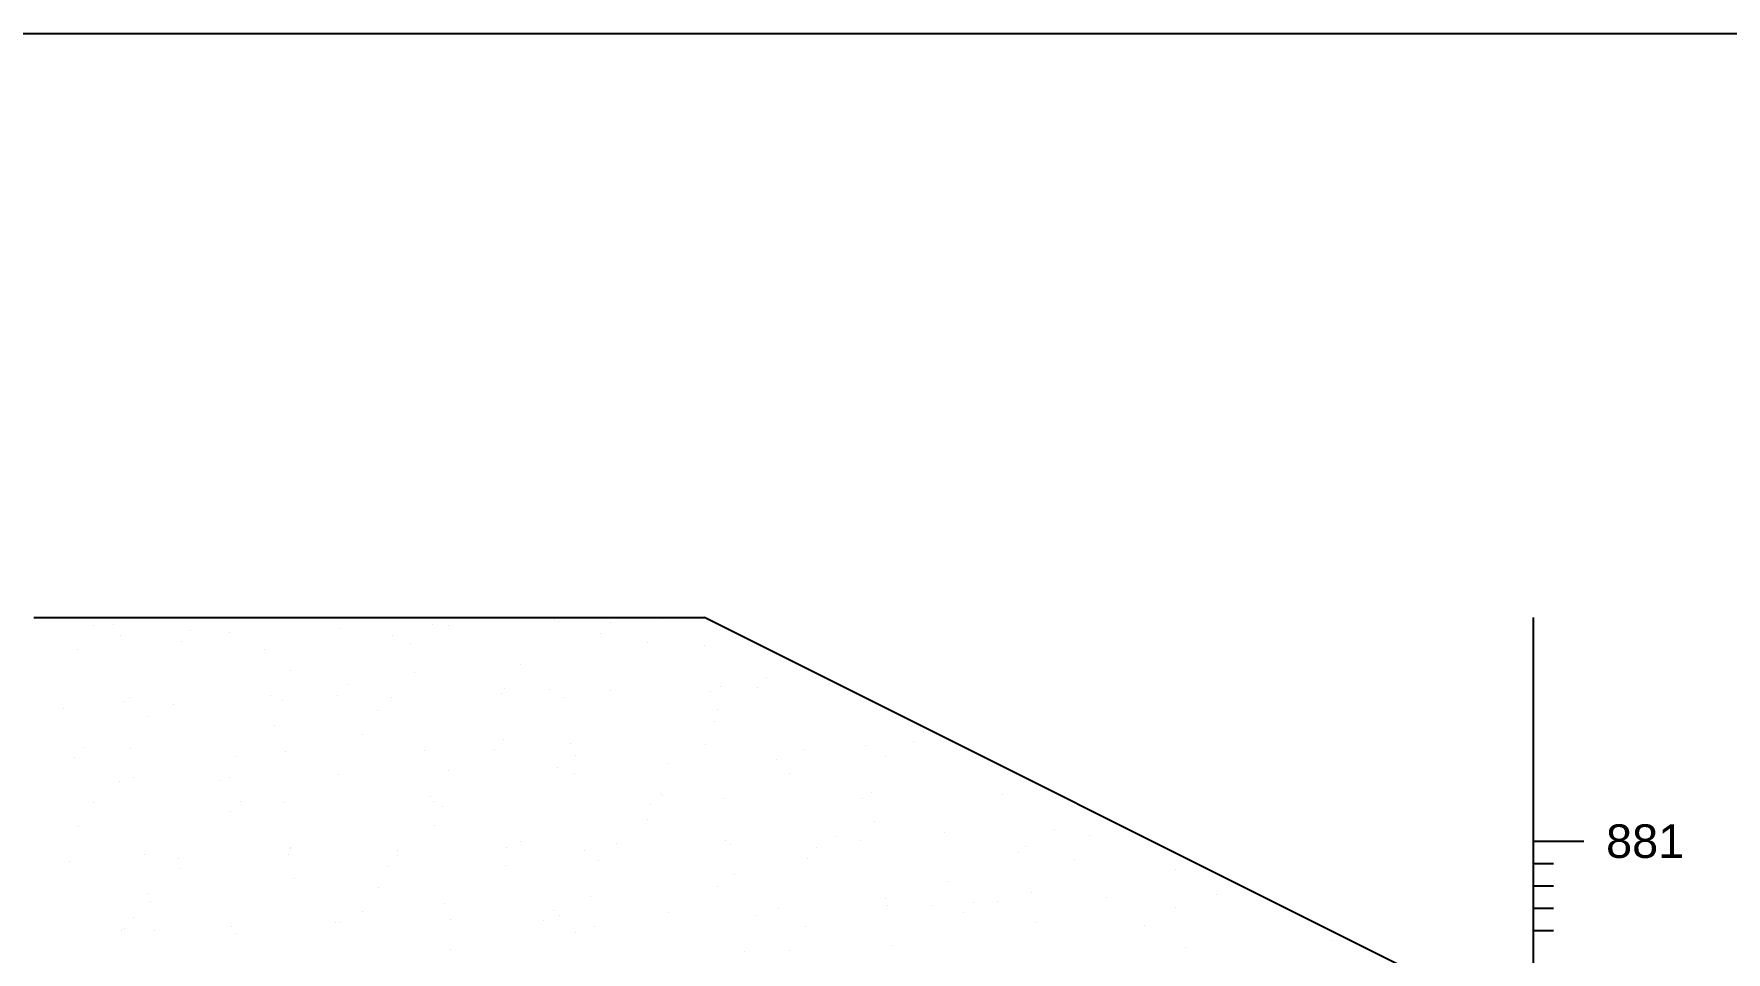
# Model space of a CAD drawing. Header units: millimetres. Extents: x 2640 to 12113, y 6003 to 13668.
# Drawn here: x 3130.1 to 3205.7, y 11424.6 to 11465.6 of the extents above; entities that cross this region are included whole.
import ezdxf
from ezdxf.enums import TextEntityAlignment as Align

# ---------------------------------------------------------------- set-up
doc = ezdxf.new("R2010")
doc.units = ezdxf.units.MM
doc.layers.add('CS_Drawing', color=7, linetype='Continuous')
doc.styles.get("Standard").update_dxf_attribs({"font": 'arial.ttf'})

msp = doc.modelspace()

# ---------------------------------------------------------------- linework, layer by layer
for p, q in [((3130.045, 11439.536), (3160.045, 11439.536)), ((3307.545, 11365.786), (3160.045, 11439.536)), ((3197.109, 11429.536), (3197.109, 11439.536))]:
    msp.add_line(p, q)
at = {"linetype": 'Continuous'}
for p, q in [((3132.699, 11439.174), (3132.699, 11439.174)), ((3133.625, 11439.207), (3133.625, 11439.207)), ((3137.065, 11438.947), (3137.065, 11438.947)), ((3138.821, 11438.865), (3138.821, 11438.865)), ((3143.715, 11439.025), (3143.715, 11439.025)), ((3147.891, 11439.222), (3147.891, 11439.222)), ((3148.61, 11439.185), (3148.61, 11439.185)), ((3153.329, 11439.396), (3153.329, 11439.396)), ((3153.504, 11439.345), (3153.504, 11439.345)), ((3155.835, 11439.294), (3155.835, 11439.294)), ((3158.155, 11439.469), (3158.155, 11439.469)), ((3158.398, 11439.505), (3158.398, 11439.505)), ((3132.017, 11438.103), (3132.017, 11438.103)), ((3133.927, 11438.705), (3133.927, 11438.705)), ((3136.636, 11438.479), (3136.636, 11438.479)), ((3140.347, 11438.099), (3140.347, 11438.099)), ((3146.089, 11438.728), (3146.089, 11438.728)), ((3146.887, 11438.376), (3146.887, 11438.376)), ((3155.406, 11438.826), (3155.406, 11438.826)), ((3157.473, 11438.398), (3157.473, 11438.398)), ((3160.052, 11438.288), (3160.052, 11438.288)), ((3151.795, 11437.418), (3151.795, 11437.418)), ((3141.531, 11437.171), (3141.531, 11437.171)), ((3147.061, 11437.054), (3147.061, 11437.054)), ((3162.834, 11436.865), (3162.834, 11436.865)), ((3165.642, 11436.602), (3165.642, 11436.602)), ((3134.319, 11435.951), (3134.319, 11435.951)), ((3140.619, 11436.034), (3140.619, 11436.034)), ((3143.635, 11436.05), (3143.635, 11436.05)), ((3144.064, 11436.518), (3144.064, 11436.518)), ((3146.066, 11435.962), (3146.066, 11435.962)), ((3150.96, 11436.122), (3150.96, 11436.122)), ((3151.113, 11436.347), (3151.113, 11436.347)), ((3153.089, 11436.298), (3153.089, 11436.298)), ((3153.784, 11435.946), (3153.784, 11435.946)), ((3155.854, 11436.282), (3155.854, 11436.282)), ((3160.324, 11436.223), (3160.324, 11436.223)), ((3160.748, 11436.442), (3160.748, 11436.442)), ((3162.405, 11436.397), (3162.405, 11436.397)), ((3131.383, 11435.482), (3131.383, 11435.482)), ((3134.079, 11435.757), (3134.079, 11435.757)), ((3135.17, 11435.12), (3135.17, 11435.12)), ((3136.278, 11435.642), (3136.278, 11435.642)), ((3141.172, 11435.802), (3141.172, 11435.802)), ((3145.434, 11435.366), (3145.434, 11435.366)), ((3160.626, 11435.415), (3160.626, 11435.415)), ((3140.793, 11434.712), (3140.793, 11434.712)), ((3160.498, 11434.9), (3160.498, 11434.9)), ((3169.834, 11434.435), (3169.834, 11434.435)), ((3132.294, 11433.741), (3132.294, 11433.741)), ((3134.351, 11433.692), (3134.351, 11433.692)), ((3144.752, 11434.295), (3144.752, 11434.295)), ((3147.516, 11433.604), (3147.516, 11433.604)), ((3150.635, 11433.62), (3150.635, 11433.62)), ((3151.064, 11434.088), (3151.064, 11434.088)), ((3154.056, 11433.881), (3154.056, 11433.881)), ((3160.089, 11433.869), (3160.089, 11433.869)), ((3164.53, 11433.611), (3164.53, 11433.611)), ((3167.22, 11433.792), (3167.22, 11433.792)), ((3169.405, 11433.967), (3169.405, 11433.967)), ((3131.865, 11433.273), (3131.865, 11433.273)), ((3139.074, 11433.315), (3139.074, 11433.315)), ((3141.319, 11433.522), (3141.319, 11433.522)), ((3153.473, 11432.847), (3153.473, 11432.847)), ((3154.266, 11433.364), (3154.266, 11433.364)), ((3158.367, 11433.007), (3158.367, 11433.007)), ((3163.261, 11433.167), (3163.261, 11433.167)), ((3168.155, 11433.327), (3168.155, 11433.327)), ((3133.896, 11432.207), (3133.896, 11432.207)), ((3134.525, 11432.37), (3134.525, 11432.37)), ((3138.392, 11432.244), (3138.392, 11432.244)), ((3138.79, 11432.367), (3138.79, 11432.367)), ((3143.684, 11432.527), (3143.684, 11432.527)), ((3148.578, 11432.687), (3148.578, 11432.687)), ((3154.23, 11432.559), (3154.23, 11432.559)), ((3163.848, 11432.54), (3163.848, 11432.54)), ((3139.294, 11431.312), (3139.294, 11431.312)), ((3147.787, 11431.539), (3147.787, 11431.539)), ((3147.905, 11431.313), (3147.905, 11431.313)), ((3158.064, 11431.659), (3158.064, 11431.659)), ((3158.17, 11431.559), (3158.17, 11431.559)), ((3160.952, 11431.45), (3160.952, 11431.45)), ((3167.089, 11431.439), (3167.089, 11431.439)), ((3167.492, 11431.727), (3167.492, 11431.727)), ((3173.361, 11431.608), (3173.361, 11431.608)), ((3132.714, 11431.264), (3132.714, 11431.264)), ((3138.865, 11430.844), (3138.865, 11430.844)), ((3141.247, 11431.262), (3141.247, 11431.262)), ((3148.319, 11431.092), (3148.319, 11431.092)), ((3157.635, 11431.191), (3157.635, 11431.191)), ((3132.031, 11430.193), (3132.031, 11430.193)), ((3147.961, 11430.217), (3147.961, 11430.217)), ((3157.487, 11430.488), (3157.487, 11430.488)), ((3167.666, 11430.405), (3167.666, 11430.405)), ((3170.784, 11429.901), (3170.784, 11429.901)), ((3175.678, 11430.061), (3175.678, 11430.061)), ((3177.265, 11429.803), (3177.265, 11429.803)), ((3141.519, 11429.197), (3141.519, 11429.197)), ((3141.545, 11429.261), (3141.545, 11429.261)), ((3146.313, 11429.101), (3146.313, 11429.101)), ((3151.207, 11429.261), (3151.207, 11429.261)), ((3151.809, 11429.508), (3151.809, 11429.508)), ((3154.684, 11429.109), (3154.684, 11429.109)), ((3156.101, 11429.421), (3156.101, 11429.421)), ((3160.995, 11429.581), (3160.995, 11429.581)), ((3161.224, 11429.385), (3161.224, 11429.385)), ((3165.064, 11429.229), (3165.064, 11429.229)), ((3165.889, 11429.741), (3165.889, 11429.741)), ((3167.001, 11429.557), (3167.001, 11429.557)), ((3174.388, 11429.297), (3174.388, 11429.297)), ((3131.631, 11428.621), (3131.631, 11428.621)), ((3134.979, 11428.92), (3134.979, 11428.92)), ((3136.525, 11428.781), (3136.525, 11428.781)), ((3136.548, 11428.315), (3136.548, 11428.315)), ((3141.419, 11428.941), (3141.419, 11428.941)), ((3145.865, 11428.414), (3145.865, 11428.414)), ((3146.294, 11428.882), (3146.294, 11428.882)), ((3151.127, 11428.437), (3151.127, 11428.437)), ((3155.318, 11428.663), (3155.318, 11428.663)), ((3164.635, 11428.761), (3164.635, 11428.761)), ((3174.088, 11429.01), (3174.088, 11429.01)), ((3176.583, 11428.732), (3176.583, 11428.732)), ((3141.693, 11427.875), (3141.693, 11427.875)), ((3160.641, 11427.505), (3160.641, 11427.505)), ((3161.398, 11428.063), (3161.398, 11428.063)), ((3170.905, 11427.752), (3170.905, 11427.752)), ((3181.102, 11428.252), (3181.102, 11428.252)), ((3135.185, 11427.21), (3135.185, 11427.21)), ((3135.251, 11426.855), (3135.251, 11426.855)), ((3145.449, 11427.457), (3145.449, 11427.457)), ((3148.416, 11426.767), (3148.416, 11426.767)), ((3154.956, 11427.044), (3154.956, 11427.044)), ((3168.12, 11426.955), (3168.12, 11426.955)), ((3172.063, 11426.8), (3172.063, 11426.8)), ((3173.134, 11426.838), (3173.134, 11426.838)), ((3174.66, 11427.232), (3174.66, 11427.232)), ((3178.028, 11426.998), (3178.028, 11426.998)), ((3182.922, 11427.158), (3182.922, 11427.158)), ((3134.523, 11426.106), (3134.523, 11426.106)), ((3144.766, 11426.385), (3144.766, 11426.385)), ((3148.663, 11426.038), (3148.663, 11426.038)), ((3153.293, 11426.453), (3153.293, 11426.453)), ((3153.557, 11426.198), (3153.557, 11426.198)), ((3158.452, 11426.358), (3158.452, 11426.358)), ((3162.318, 11426.233), (3162.318, 11426.233)), ((3163.346, 11426.518), (3163.346, 11426.518)), ((3168.24, 11426.678), (3168.24, 11426.678)), ((3170.223, 11426.681), (3170.223, 11426.681)), ((3171.634, 11426.332), (3171.634, 11426.332)), ((3181.088, 11426.58), (3181.088, 11426.58)), ((3133.981, 11425.558), (3133.981, 11425.558)), ((3134.094, 11425.638), (3134.094, 11425.638)), ((3135.425, 11425.533), (3135.425, 11425.533)), ((3138.875, 11425.718), (3138.875, 11425.718)), ((3139.088, 11425.405), (3139.088, 11425.405)), ((3143.548, 11425.886), (3143.548, 11425.886)), ((3143.769, 11425.878), (3143.769, 11425.878)), ((3152.864, 11425.985), (3152.864, 11425.985)), ((3154.28, 11425.454), (3154.28, 11425.454)), ((3155.13, 11425.722), (3155.13, 11425.722)), ((3164.544, 11425.701), (3164.544, 11425.701)), ((3174.834, 11425.91), (3174.834, 11425.91)), ((3179.736, 11425.75), (3179.736, 11425.75)), ((3148.688, 11424.702), (3148.688, 11424.702)), ((3161.852, 11424.613), (3161.852, 11424.613)), ((3163.862, 11424.63), (3163.862, 11424.63)), ((3168.392, 11424.89), (3168.392, 11424.89)), ((3181.557, 11424.802), (3181.557, 11424.802)), ((3188.097, 11425.079), (3188.097, 11425.079))]:
    msp.add_line(p, q, dxfattribs=at)
msp.add_lwpolyline([(2643.227, 10745.787), (3393.227, 10745.787), (3393.227, 11465.613), (2643.227, 11465.613)], close=True)
at = {"layer": 'CS_Drawing'}
for p, q in [((3197.109, 11429.536), (3199.359, 11429.536)), ((3197.109, 11429.536), (3198.684, 11429.536)), ((3197.109, 10809.536), (3197.109, 11429.536)), ((3197.109, 11428.536), (3198.009, 11428.536)), ((3197.109, 11427.536), (3198.009, 11427.536)), ((3197.109, 11426.536), (3198.009, 11426.536)), ((3197.109, 11425.536), (3198.009, 11425.536))]:
    msp.add_line(p, q, dxfattribs=at)

# ---------------------------------------------------------------- texts
msp.add_text('881', height=1.5, dxfattribs=at).set_placement((3200.359, 11429.536), align=Align.MIDDLE_LEFT)

doc.saveas('drawing.dxf')
